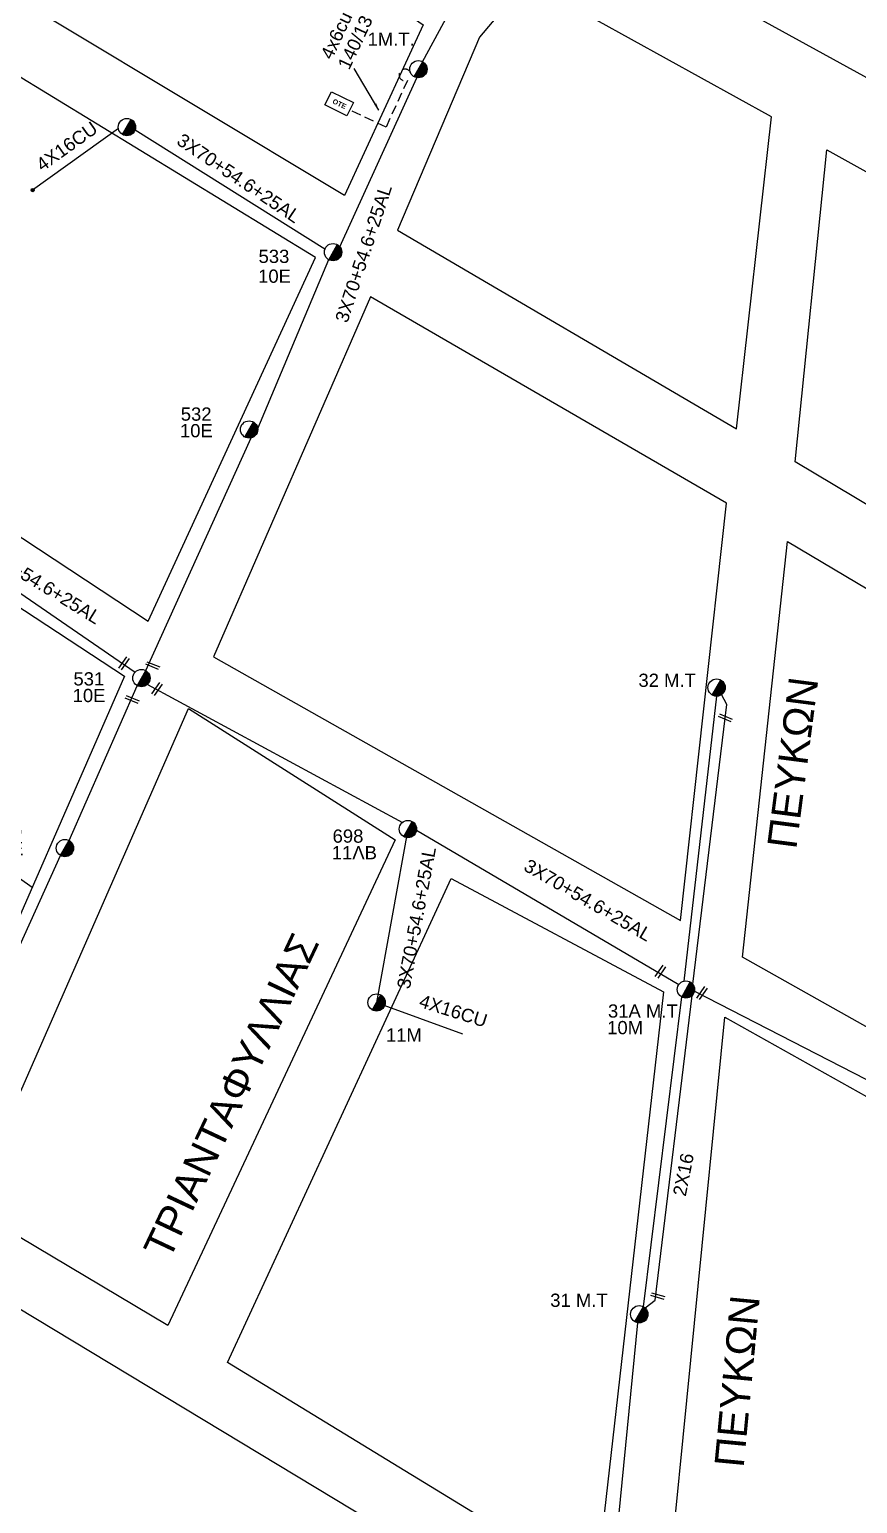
# Model space of a CAD drawing. Header units: millimetres. Extents: x 1451 to 4015, y 754 to 2365.
# Drawn here: x 1677 to 1789.7, y 1119.4 to 1320.1 of the extents above; entities that cross this region are included whole.
import ezdxf
from ezdxf.enums import TextEntityAlignment as Align

# ---------------------------------------------------------------- set-up
doc = ezdxf.new("R2010")
doc.units = ezdxf.units.MM
doc.linetypes.add('DASHED', pattern=[19.05, 12.7, -6.35])
for name, color, linetype in [('Pillar OTE', 7, 'Continuous'), ('Γυμνά εναέρια ΧΤ (1Φ)   2x16AL', 7, 'Continuous'), ('Γυμνά εναέρια ΧΤ (3Φ)   4x16CU', 7, 'Continuous'), ('Επιγραφές - Σχήματα', 7, 'Continuous'), ('Μηχανική τομή', 7, 'Continuous'), ('Στύλος ΦΜ', 7, 'Continuous'), ('Στύλος ΦΜ @ 1', 7, 'Continuous'), ('Συνδέσεις', 7, 'Continuous'), ('Συνεστραμμένα ΧΤ   3x70+54.6+25AL', 7, 'SYN_LINE'), ('Υπόβαθρο ΔΕΗ', 7, 'Continuous'), ('Υπόγεια καλώδια Παροχών ΧΤ   4x6', 7, 'DASHED')]:
    doc.layers.add(name, color=color, linetype=linetype)
doc.styles.get("Standard").update_dxf_attribs({"font": 'ARIAL.TTF'})
doc.linetypes.add('SYN_LINE', pattern='A,0.5,-0.0001,["/\\/\\/\\/",Standard,S=0.1,R=0,X=0,Y=-0.05],-0.25', length=0.7501)
doc.dimstyles.new('ISO-25', dxfattribs={"dimtxt": 2.5, "dimasz": 2.5, "dimexe": 1.25, "dimexo": 0.625, "dimtad": 1, "dimtxsty": 'Standard', "dimcen": 2.5, "dimadec": 0, "dimazin": 0, "dimtfac": 1, "dimtmove": 0, "dimatfit": 3, "dimfxl": 1, "dimarcsym": 0})

# ---------------------------------------------------------------- blocks, each defined once
blk = doc.blocks.new('ΥΠΑΡΧΩΝ ΤΣΙΜΕΝΤΕΝΙΟΣ ΣΤΥΛΟΣ')
at = {"layer": 'Στύλος ΦΜ'}
blk.add_hatch(color=7, dxfattribs=at).paths.add_polyline_path([(-1.29, -2.28, 0.574793), (2.62, 0, 0.268822), (1.3, 2.27)])
at = {"layer": 'Στύλος ΦΜ', "color": 7}
blk.add_line((-1.29, -2.28), (1.3, 2.27), dxfattribs=at)
blk.add_circle((0, 0), 2.62, dxfattribs=at)
at = {"layer": 'Στύλος ΦΜ', "flags": 4}
for tag, p in [('ΑΡΙΘΜΟΣ', (-4.68, 8.05)), ('ΤΥΠΟΣ', (-4.91, 3.03))]:
    blk.add_attdef(tag, p, '', height=4, dxfattribs=at)
blk = doc.blocks.new('_ΣΥΝΔΕΣΗ')
at = {"layer": 'Συνδέσεις', "linetype": 'SYN_LINE', "ltscale": 40}
blk.add_hatch(color=256, dxfattribs=at).paths.add_polyline_path([(0.5, -0.01, 1), (-0.5, -0.01, 1)])
at = {"layer": 'Συνδέσεις'}
blk.add_circle((0, -0.01), 0.5, dxfattribs=at)
blk = doc.blocks.new('ΜΗΧΑΝΙΚΗ ΤΟΜΗ')
at = {"layer": 'Μηχανική τομή', "ltscale": 40}
for p, q in [((-1.89, 0.78), (1.89, 0.78)), ((1.89, 0), (-1.89, 0))]:
    blk.add_line(p, q, dxfattribs=at)
blk = doc.blocks.new('PILLAR ΟΤΕ')
at = {"layer": 'Pillar OTE', "ltscale": 40}
blk.add_lwpolyline([(-3.31, 2.02), (3.39, 2.02), (3.39, -1.99), (-3.31, -1.99)], close=True, dxfattribs=at)
at = {"layer": 'Pillar OTE', "insert": (-1.81, 0.71), "char_height": 1.3575, "width": 109.961, "attachment_point": 1}
blk.add_mtext('{\\fArial|b1|i0|c161|p34;OTE}', dxfattribs=at)

msp = doc.modelspace()

# ---------------------------------------------------------------- linework, layer by layer
at = {"layer": 'Γυμνά εναέρια ΧΤ (1Φ)   2x16AL', "ltscale": 20}
for points in [[(1766.13, 1190.53), (1770.57, 1229.32)], [(1760.6, 1146.18), (1765.79, 1188.36)]]:
    msp.add_lwpolyline(points, dxfattribs=at)
at = {"layer": 'Γυμνά εναέρια ΧΤ (1Φ)   2x16AL', "color": 62, "ltscale": 20}
for points in [[(1767.31, 1190.1), (1771.94, 1228.19), (1771.21, 1229.53)], [(1760.82, 1146.01), (1762.19, 1147.09), (1767.21, 1188.55)], [(1756.29, 1107.89), (1759.84, 1143.99)]]:
    msp.add_lwpolyline(points, dxfattribs=at)
at = {"layer": 'Γυμνά εναέρια ΧΤ (3Φ)   4x16CU', "color": 62, "linetype": 'SYN_LINE', "ltscale": 10}
msp.add_line((1724.25, 1187.61), (1735.97, 1183.34), dxfattribs=at)
at = {"layer": 'Γυμνά εναέρια ΧΤ (3Φ)   4x16CU', "color": 62, "linetype": 'SYN_LINE', "ltscale": 15}
msp.add_lwpolyline([(1689.1, 1306.65), (1677.4, 1298.23)], dxfattribs=at)
at = {"layer": 'Συνεστραμμένα ΧΤ   3x70+54.6+25AL', "color": 62, "ltscale": 20}
msp.add_line((1728.52, 1211.23), (1724.25, 1187.61), dxfattribs=at)
for points in [[(1730.52, 1315.73), (1748.52, 1348.99)], [(1719.25, 1290.52), (1729.72, 1313.55)], [(1717.21, 1290.19), (1691.37, 1306.42)], [(1708.07, 1265.78), (1717.74, 1288.77)], [(1692.83, 1232.8), (1707.16, 1264.49)], [(1667.8, 1248.79), (1691.38, 1232.58)], [(1682.41, 1209.65), (1691.66, 1230.75)], [(1693.05, 1230.92), (1727.78, 1212.14)], [(1729.69, 1211.09), (1765.4, 1190.05)], [(1667.95, 1178.4), (1681.24, 1207.61)], [(1767.53, 1189.16), (1797.48, 1173.77)]]:
    msp.add_lwpolyline(points, dxfattribs=at)
at = {"layer": 'Υπόβαθρο ΔΕΗ'}
for points in [[(1771.32, 1382.03), (1864.52, 1335.3), (1841.01, 1286.06), (1750.81, 1335.65)], [(1679.69, 1321.66), (1697.28, 1343.82), (1730.6, 1320.75), (1719.9, 1297.52)], [(1727.09, 1292.79), (1773.26, 1265.75), (1778, 1308.22), (1744.67, 1326.71), (1738.25, 1319.07)], [(1693.17, 1239.56), (1715.95, 1289.06), (1674.34, 1314.48), (1641.78, 1273.39)], [(1849.29, 1220.61), (1781.26, 1261.25), (1785.54, 1303.74), (1863.66, 1260.35)], [(1765.64, 1198.77), (1771.9, 1255.6), (1723.44, 1283.71), (1702.04, 1234.67)], [(1619.66, 1244.28), (1638.49, 1265.83), (1689.93, 1232.04), (1668.88, 1183.92), (1604.49, 1225.91)], [(1827.88, 1163.51), (1774.06, 1193.77), (1780.19, 1250.4), (1845.93, 1211.29)], [(1698.65, 1227.66), (1726.8, 1209.75), (1695.84, 1143.6), (1668.81, 1159.69)], [(1734.42, 1204.48), (1763.3, 1189.06), (1754.09, 1107.94), (1703.97, 1138.6)], [(1797.56, 1081.87), (1763.42, 1102.25), (1771.64, 1185.63), (1824.99, 1155.76)]]:
    msp.add_lwpolyline(points, close=True, dxfattribs=at)
for points in [[(1619.66, 1244.28), (1677.37, 1203.33)], [(1665.09, 1152.26), (1825.09, 1055.67), (1899.44, 1010.27), (1874.84, 953.32), (1847.39, 901.75), (1751.77, 960.09), (1755.73, 1026.54), (1773.95, 1016.42)]]:
    msp.add_lwpolyline(points, dxfattribs=at)
at = {"layer": 'Υπόγεια καλώδια Παροχών ΧΤ   4x6', "color": 62, "linetype": 'DASHED', "ltscale": 0.1}
msp.add_lwpolyline([(1728.84, 1314.28, 2.346917), (1728.44, 1313.19), (1725.54, 1306.82), (1720.62, 1309.13)], format="xyb", dxfattribs=at)

# ---------------------------------------------------------------- block references
at = {"layer": 'Pillar OTE', "xscale": 0.5, "yscale": 0.5, "zscale": 0.5, "rotation": 333.673764638971}
msp.add_blockref('PILLAR ΟΤΕ', (1719.13, 1310), dxfattribs=at)
at = {"layer": 'Μηχανική τομή'}
for p, xscale, yscale, zscale, rotation in [((1690.02, 1233.7), 0.5000000000000636, 0.5000000000000636, 0.5000000000000636, 55.10806152867185), ((1693.71, 1233.3), 0.4999999999999843, 0.4999999999999843, 0.4999999999999843, 337.4615160212812), ((1694.53, 1230.19), 0.5000000000000636, 0.5000000000000636, 0.5000000000000636, 55.10806152867185), ((1690.9, 1228.7), 0.4999999999999843, 0.4999999999999843, 0.4999999999999843, 337.4615160212812), ((1771.66, 1226.2), 0.4999999999999843, 0.4999999999999843, 0.4999999999999843, 337.4615160212812), ((1763.06, 1191.7), 0.5000000000000636, 0.5000000000000636, 0.5000000000000636, 55.10806152867185), ((1768.7, 1188.77), 0.5000000000000636, 0.5000000000000636, 0.5000000000000636, 55.10806152867185), ((1762.48, 1147.44), 0.500000000000058, 0.500000000000058, 0.500000000000058, 344.0810234724806)]:
    msp.add_blockref('ΜΗΧΑΝΙΚΗ ΤΟΜΗ', p, dxfattribs=dict(at, xscale=xscale, yscale=yscale, zscale=zscale, rotation=rotation))
at = {"layer": 'Στύλος ΦΜ @ 1', "ltscale": 40}
ref = msp.add_blockref('ΥΠΑΡΧΩΝ ΤΣΙΜΕΝΤΕΝΙΟΣ ΣΤΥΛΟΣ', (1729.94, 1314.71), dxfattribs=dict(at, xscale=0.4499999999998181, yscale=0.4499999999998181, zscale=0.4499999999998181))
ref.add_attrib('ΤΥΠΟΣ', '1Μ.Τ.', (1723.02, 1317.89), dxfattribs={"layer": 'Στύλος ΦΜ', "height": 1.8, "flags": 4})
at = {"layer": 'Στύλος ΦΜ @ 1', "ltscale": 40, "xscale": 0.4499999999998181, "yscale": 0.4499999999998181, "zscale": 0.4499999999998181}
msp.add_blockref('ΥΠΑΡΧΩΝ ΤΣΙΜΕΝΤΕΝΙΟΣ ΣΤΥΛΟΣ', (1690.26, 1306.82), dxfattribs=at)
at = {"layer": 'Στύλος ΦΜ @ 1', "ltscale": 40}
ref = msp.add_blockref('ΥΠΑΡΧΩΝ ΤΣΙΜΕΝΤΕΝΙΟΣ ΣΤΥΛΟΣ', (1718.32, 1289.79), dxfattribs=dict(at, xscale=0.4499999999998181, yscale=0.4499999999998181, zscale=0.4499999999998181))
ref.add_attrib('ΤΥΠΟΣ', '10Ε', (1708.12, 1285.62), dxfattribs={"layer": 'Στύλος ΦΜ', "height": 1.8, "flags": 4})
ref.add_attrib('ΑΡΙΘΜΟΣ', '533', (1708.18, 1288.32), dxfattribs={"layer": 'Στύλος ΦΜ', "height": 1.8, "flags": 4})
ref = msp.add_blockref('ΥΠΑΡΧΩΝ ΤΣΙΜΕΝΤΕΝΙΟΣ ΣΤΥΛΟΣ', (1706.9, 1265.64), dxfattribs=dict(at, xscale=0.4499999999998181, yscale=0.4499999999998181, zscale=0.4499999999998181))
ref.add_attrib('ΤΥΠΟΣ', '10E', (1697.48, 1264.58), dxfattribs={"layer": 'Στύλος ΦΜ', "height": 1.8, "flags": 4})
ref.add_attrib('ΑΡΙΘΜΟΣ', '532', (1697.59, 1266.84), dxfattribs={"layer": 'Στύλος ΦΜ', "height": 1.8, "flags": 4})
ref = msp.add_blockref('ΥΠΑΡΧΩΝ ΤΣΙΜΕΝΤΕΝΙΟΣ ΣΤΥΛΟΣ', (1692.24, 1231.78), dxfattribs=dict(at, xscale=0.4499999999998181, yscale=0.4499999999998181, zscale=0.4499999999998181))
ref.add_attrib('ΤΥΠΟΣ', '10E', (1682.87, 1228.52), dxfattribs={"layer": 'Στύλος ΦΜ', "height": 1.8, "flags": 4})
ref.add_attrib('ΑΡΙΘΜΟΣ', '531', (1682.98, 1230.78), dxfattribs={"layer": 'Στύλος ΦΜ', "height": 1.8, "flags": 4})
ref = msp.add_blockref('ΥΠΑΡΧΩΝ ΤΣΙΜΕΝΤΕΝΙΟΣ ΣΤΥΛΟΣ', (1770.54, 1230.5), dxfattribs=dict(at, xscale=0.4499999999998181, yscale=0.4499999999998181, zscale=0.4499999999998181))
ref.add_attrib('ΤΥΠΟΣ', '32 M.T', (1759.9, 1230.59), dxfattribs={"layer": 'Στύλος ΦΜ', "height": 1.8, "flags": 4})
ref = msp.add_blockref('ΥΠΑΡΧΩΝ ΤΣΙΜΕΝΤΕΝΙΟΣ ΣΤΥΛΟΣ', (1681.82, 1208.63), dxfattribs=dict(at, xscale=0.4499999999998181, yscale=0.4499999999998181, zscale=0.4499999999998181))
ref.add_attrib('ΤΥΠΟΣ', '10E', (1671.68, 1207.67), dxfattribs={"layer": 'Στύλος ΦΜ', "height": 1.8, "flags": 4})
ref.add_attrib('ΑΡΙΘΜΟΣ', '530', (1671.78, 1209.94), dxfattribs={"layer": 'Στύλος ΦΜ', "height": 1.8, "flags": 4})
ref = msp.add_blockref('ΥΠΑΡΧΩΝ ΤΣΙΜΕΝΤΕΝΙΟΣ ΣΤΥΛΟΣ', (1728.52, 1211.23), dxfattribs=dict(at, xscale=0.4499999999998181, yscale=0.4499999999998181, zscale=0.4499999999998181))
ref.add_attrib('ΤΥΠΟΣ', '11ΛB', (1718.15, 1207.11), dxfattribs={"layer": 'Στύλος ΦΜ', "height": 1.8, "flags": 4})
ref.add_attrib('ΑΡΙΘΜΟΣ', '698', (1718.26, 1209.37), dxfattribs={"layer": 'Στύλος ΦΜ', "height": 1.8, "flags": 4})
ref = msp.add_blockref('ΥΠΑΡΧΩΝ ΤΣΙΜΕΝΤΕΝΙΟΣ ΣΤΥΛΟΣ', (1766.37, 1189.38), dxfattribs=dict(at, xscale=0.4499999999998181, yscale=0.4499999999998181, zscale=0.4499999999998181))
ref.add_attrib('ΤΥΠΟΣ', '10M', (1755.64, 1183.29), dxfattribs={"layer": 'Στύλος ΦΜ', "height": 1.8, "flags": 4})
ref.add_attrib('ΑΡΙΘΜΟΣ', '31A M.T', (1755.75, 1185.55), dxfattribs={"layer": 'Στύλος ΦΜ', "height": 1.8, "flags": 4})
ref = msp.add_blockref('ΥΠΑΡΧΩΝ ΤΣΙΜΕΝΤΕΝΙΟΣ ΣΤΥΛΟΣ', (1724.25, 1187.61), dxfattribs=dict(at, xscale=0.4499999999998181, yscale=0.4499999999998181, zscale=0.4499999999998181))
ref.add_attrib('ΤΥΠΟΣ', '11M', (1725.52, 1182.28), dxfattribs={"layer": 'Στύλος ΦΜ', "height": 1.8, "flags": 4})
ref = msp.add_blockref('ΥΠΑΡΧΩΝ ΤΣΙΜΕΝΤΕΝΙΟΣ ΣΤΥΛΟΣ', (1760.01, 1145.15), dxfattribs=dict(at, xscale=0.4499999999998181, yscale=0.4499999999998181, zscale=0.4499999999998181))
ref.add_attrib('ΤΥΠΟΣ', '31 M.T', (1747.89, 1146.16), dxfattribs={"layer": 'Στύλος ΦΜ', "height": 1.8, "flags": 4})
at = {"layer": 'Συνδέσεις', "xscale": 0.4499999999998181, "yscale": 0.4499999999998181, "zscale": 0.4499999999998181}
msp.add_blockref('_ΣΥΝΔΕΣΗ', (1677.43, 1298.25), dxfattribs=at)

# ---------------------------------------------------------------- texts
at = {"layer": 'Γυμνά εναέρια ΧΤ (3Φ)   4x16CU', "ltscale": 20}
for s, rotation, p in [('4x6cu', 64.79, (1718.77, 1319.31)), ('140/13', 64.79, (1721.3, 1318.38)), ('4X16CU', 35.6362, (1682.07, 1304.21))]:
    msp.add_text(s, height=1.8, rotation=rotation, dxfattribs=at).set_placement(p, align=Align.MIDDLE)
at = {"layer": 'Επιγραφές - Σχήματα', "ltscale": 20, "char_height": 4, "width": 33.3738, "attachment_point": 1}
for s, insert, rotation in [('ΠΕΥΚΩΝ', (1777.41, 1208.9), 82.5848), ('ΤΡΙΑΝΤΑΦΥΛΛΙΑΣ', (1692.4, 1154.08), 64.7087), ('ΠΕΥΚΩΝ', (1770.23, 1124.56), 84.561)]:
    msp.add_mtext(s, dxfattribs=dict(at, insert=insert, rotation=rotation))
at = {"layer": 'Επιγραφές - Σχήματα', "ltscale": 0.2, "insert": (1764.57, 1161.46), "char_height": 1.8, "width": 10.4913, "attachment_point": 1, "rotation": 78.9045}
msp.add_mtext('2Χ16', dxfattribs=at)
at = {"layer": 'Συνεστραμμένα ΧΤ   3x70+54.6+25AL', "ltscale": 20}
for s, rotation, p in [('3X70+54.6+25AL', 326.0136, (1705.5, 1299.87)), ('3X70+54.6+25AL', 71.8119, (1722.47, 1289.62)), ('3X70+54.6+25AL', 328.3417, (1678.15, 1244.94)), ('3X70+54.6+25AL', 79.4596, (1729.68, 1199.15)), ('3X70+54.6+25AL', 329.767, (1753.04, 1201.55)), ('4X16CU', 342.6038, (1734.7, 1186.47))]:
    msp.add_text(s, height=1.8, rotation=rotation, dxfattribs=at).set_placement(p, align=Align.MIDDLE)

# ---------------------------------------------------------------- leaders
at = {"layer": 'Επιγραφές - Σχήματα', "ltscale": 40}
msp.add_leader([(1724.57, 1309.11), (1721.21, 1314.82)], dimstyle='ISO-25', override={"dimasz": 1, "dimtad": 0}, dxfattribs=at)

doc.saveas('drawing.dxf')
